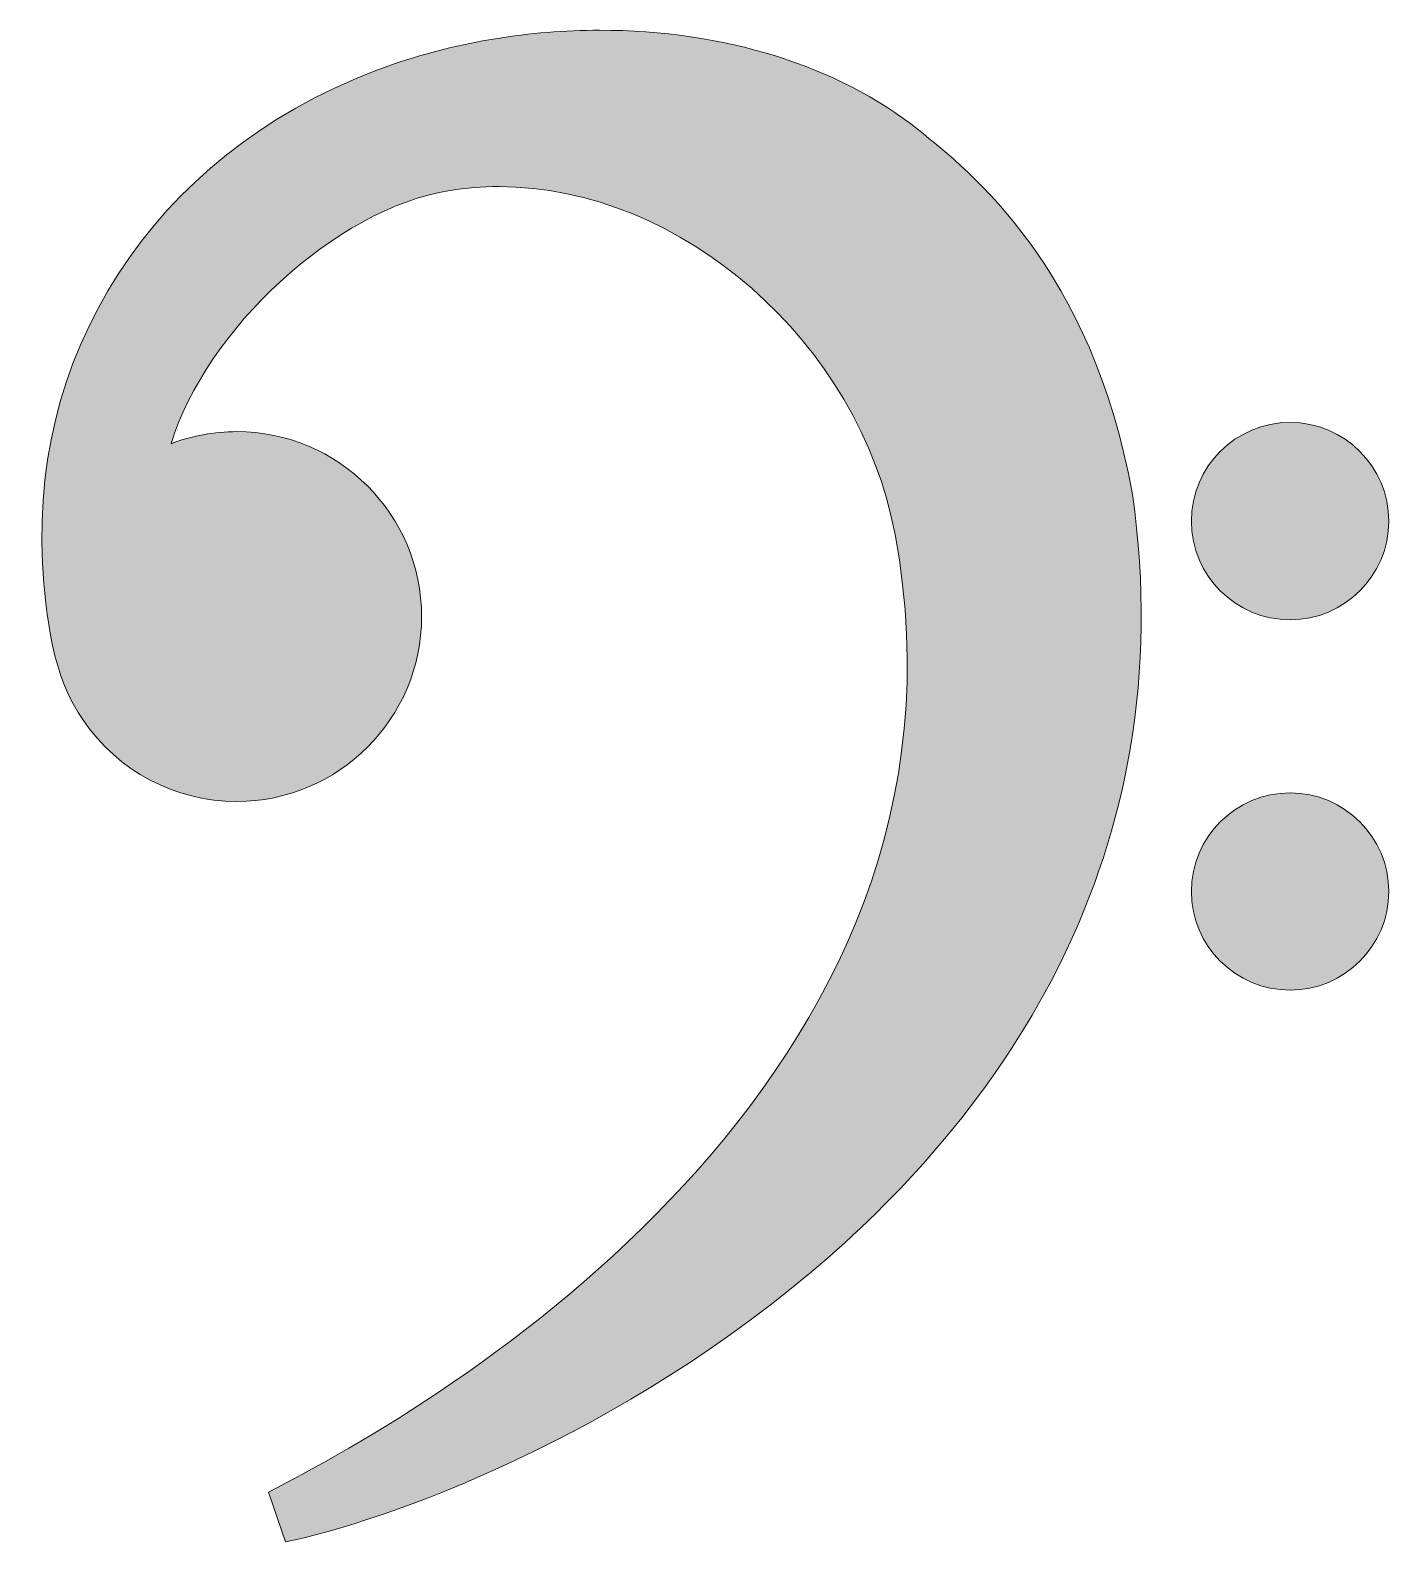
# Model space of a CAD drawing. Header units: inches. Extents: x -1 to 91, y 0 to 102.
import ezdxf

# ---------------------------------------------------------------- set-up
doc = ezdxf.new("R2010")
doc.units = ezdxf.units.IN
doc.header["$MEASUREMENT"] = 0
doc.layers.add('Layer 1', color=7, linetype='Continuous')

msp = doc.modelspace()

# ---------------------------------------------------------------- hatches: boundary and pattern name
at = {"layer": 'Layer 1', "true_color": 0x9e1f63}
h = msp.add_hatch(color=224, dxfattribs=at)
h.dxf.hatch_style = 2
edge = h.paths.add_edge_path()
edge.add_spline(control_points=[(58.91, 94.9), (53.48, 99.22), (45.87, 101.6), (37.47, 101.6), (32.81, 101.6), (28.06, 100.82), (23.75, 99.36), (8.52, 94.17), (-0.78, 80.98), (0.05, 65.77), (0.24, 62.32), (0.72, 58), (2.8, 55.21), (5.12, 51.79), (8.96, 49.76), (13.09, 49.76), (19.94, 49.76), (25.52, 55.33), (25.52, 62.19), (25.52, 69.04), (19.94, 74.62), (13.09, 74.62), (11.58, 74.62), (10.08, 74.34), (8.68, 73.81), (11.01, 81.38), (19.64, 89.58), (27.43, 90.83), (28.5, 91.01), (29.6, 91.09), (30.7, 91.09), (42.99, 91.09), (54.94, 80.6), (57.34, 67.7), (64.13, 31.12), (26.81, 9.19), (15.22, 3.34), (15.22, 3.34), (16.37, 0), (16.37, 0), (22.92, 1.31), (39, 6.99), (52.9, 19.16), (64.13, 28.99), (76.79, 45.85), (73.29, 70.4), (70.59, 85.59), (62.4, 92.12), (58.91, 94.9)], knot_values=[0, 0, 0, 0, 1, 1, 1, 2, 2, 2, 3, 3, 3, 4, 4, 4, 5, 5, 5, 6, 6, 6, 7, 7, 7, 8, 8, 8, 9, 9, 9, 10, 10, 10, 11, 11, 11, 12, 12, 12, 13, 13, 13, 14, 14, 14, 15, 15, 15, 16, 16, 16, 16], degree=3, periodic=1)
h = msp.add_hatch(color=224, dxfattribs=at)
h.dxf.hatch_style = 2
edge = h.paths.add_edge_path()
edge.add_spline(control_points=[(83.89, 75.24), (80.23, 75.24), (77.25, 72.26), (77.25, 68.6), (77.25, 64.95), (80.23, 61.97), (83.89, 61.97), (87.54, 61.97), (90.52, 64.95), (90.52, 68.6), (90.52, 72.26), (87.54, 75.24), (83.89, 75.24)], knot_values=[0, 0, 0, 0, 1, 1, 1, 2, 2, 2, 3, 3, 3, 4, 4, 4, 4], degree=3, periodic=1)
h = msp.add_hatch(color=224, dxfattribs=at)
h.dxf.hatch_style = 2
edge = h.paths.add_edge_path()
edge.add_spline(control_points=[(83.89, 50.34), (80.23, 50.34), (77.25, 47.37), (77.25, 43.71), (77.25, 40.05), (80.23, 37.08), (83.89, 37.08), (87.54, 37.08), (90.52, 40.05), (90.52, 43.71), (90.52, 47.37), (87.54, 50.34), (83.89, 50.34)], knot_values=[0, 0, 0, 0, 1, 1, 1, 2, 2, 2, 3, 3, 3, 4, 4, 4, 4], degree=3, periodic=1)

# ---------------------------------------------------------------- linework, layer by layer
at = {"layer": 'Layer 1', "lineweight": 0}
for points, knots in [([(58.91, 94.9), (53.48, 99.22), (45.87, 101.6), (37.47, 101.6), (32.81, 101.6), (28.06, 100.82), (23.75, 99.36), (8.52, 94.17), (-0.78, 80.98), (0.05, 65.77), (0.24, 62.32), (0.72, 58), (2.8, 55.21), (5.12, 51.79), (8.96, 49.76), (13.09, 49.76), (19.94, 49.76), (25.52, 55.33), (25.52, 62.19), (25.52, 69.04), (19.94, 74.62), (13.09, 74.62), (11.58, 74.62), (10.08, 74.34), (8.68, 73.81), (11.01, 81.38), (19.64, 89.58), (27.43, 90.83), (28.5, 91.01), (29.6, 91.09), (30.7, 91.09), (42.99, 91.09), (54.94, 80.6), (57.34, 67.7), (64.13, 31.12), (26.81, 9.19), (15.22, 3.34), (15.22, 3.34), (16.37, 0), (16.37, 0), (22.92, 1.31), (39, 6.99), (52.9, 19.16), (64.13, 28.99), (76.79, 45.85), (73.29, 70.4), (70.59, 85.59), (62.4, 92.12), (58.91, 94.9)], [0, 0, 0, 0, 1, 1, 1, 2, 2, 2, 3, 3, 3, 4, 4, 4, 5, 5, 5, 6, 6, 6, 7, 7, 7, 8, 8, 8, 9, 9, 9, 10, 10, 10, 11, 11, 11, 12, 12, 12, 13, 13, 13, 14, 14, 14, 15, 15, 15, 16, 16, 16, 16]), ([(83.89, 75.24), (80.23, 75.24), (77.25, 72.26), (77.25, 68.6), (77.25, 64.95), (80.23, 61.97), (83.89, 61.97), (87.54, 61.97), (90.52, 64.95), (90.52, 68.6), (90.52, 72.26), (87.54, 75.24), (83.89, 75.24)], [0, 0, 0, 0, 1, 1, 1, 2, 2, 2, 3, 3, 3, 4, 4, 4, 4]), ([(83.89, 50.34), (80.23, 50.34), (77.25, 47.37), (77.25, 43.71), (77.25, 40.05), (80.23, 37.08), (83.89, 37.08), (87.54, 37.08), (90.52, 40.05), (90.52, 43.71), (90.52, 47.37), (87.54, 50.34), (83.89, 50.34)], [0, 0, 0, 0, 1, 1, 1, 2, 2, 2, 3, 3, 3, 4, 4, 4, 4])]:
    msp.add_open_spline(points, degree=3, knots=knots, dxfattribs=at)

doc.saveas('drawing.dxf')
